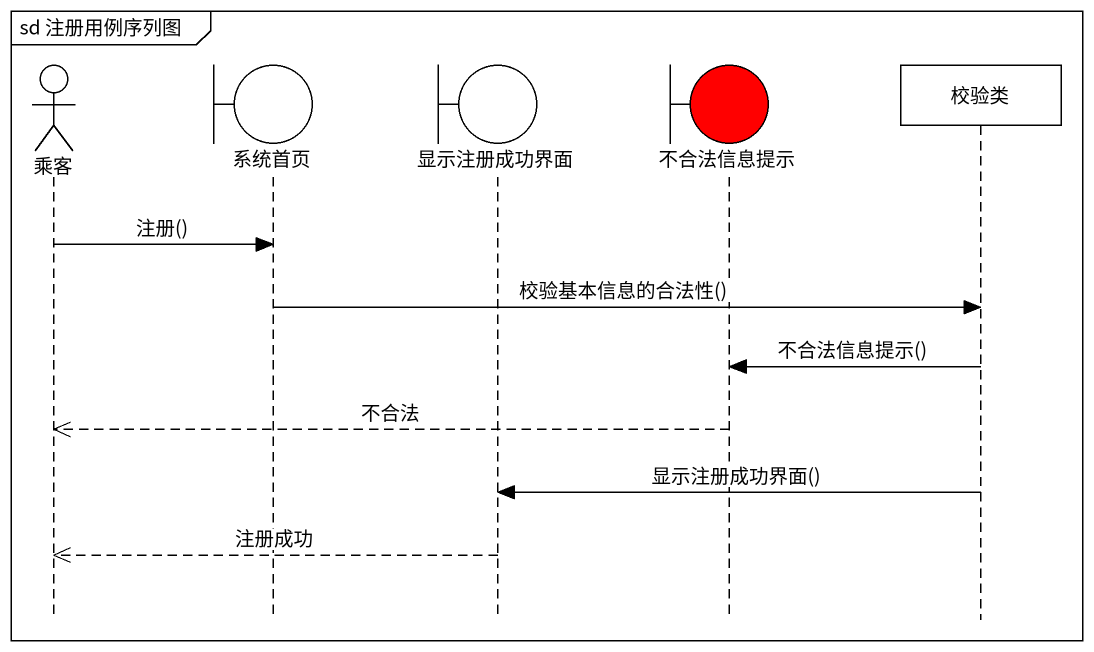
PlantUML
@startuml
mainframe sd 注册用例序列图
hide footbox
actor 乘客
boundary 系统首页
boundary 显示注册成功界面
boundary 不合法信息提示 #FF0000
participant 校验类

乘客 -> 系统首页 : 注册()
系统首页 -> 校验类 : 校验基本信息的合法性()
校验类 -> 不合法信息提示 : 不合法信息提示()
不合法信息提示 -->> 乘客 : 不合法
校验类 -> 显示注册成功界面 : 显示注册成功界面()
显示注册成功界面 -->> 乘客 : 注册成功
@enduml
